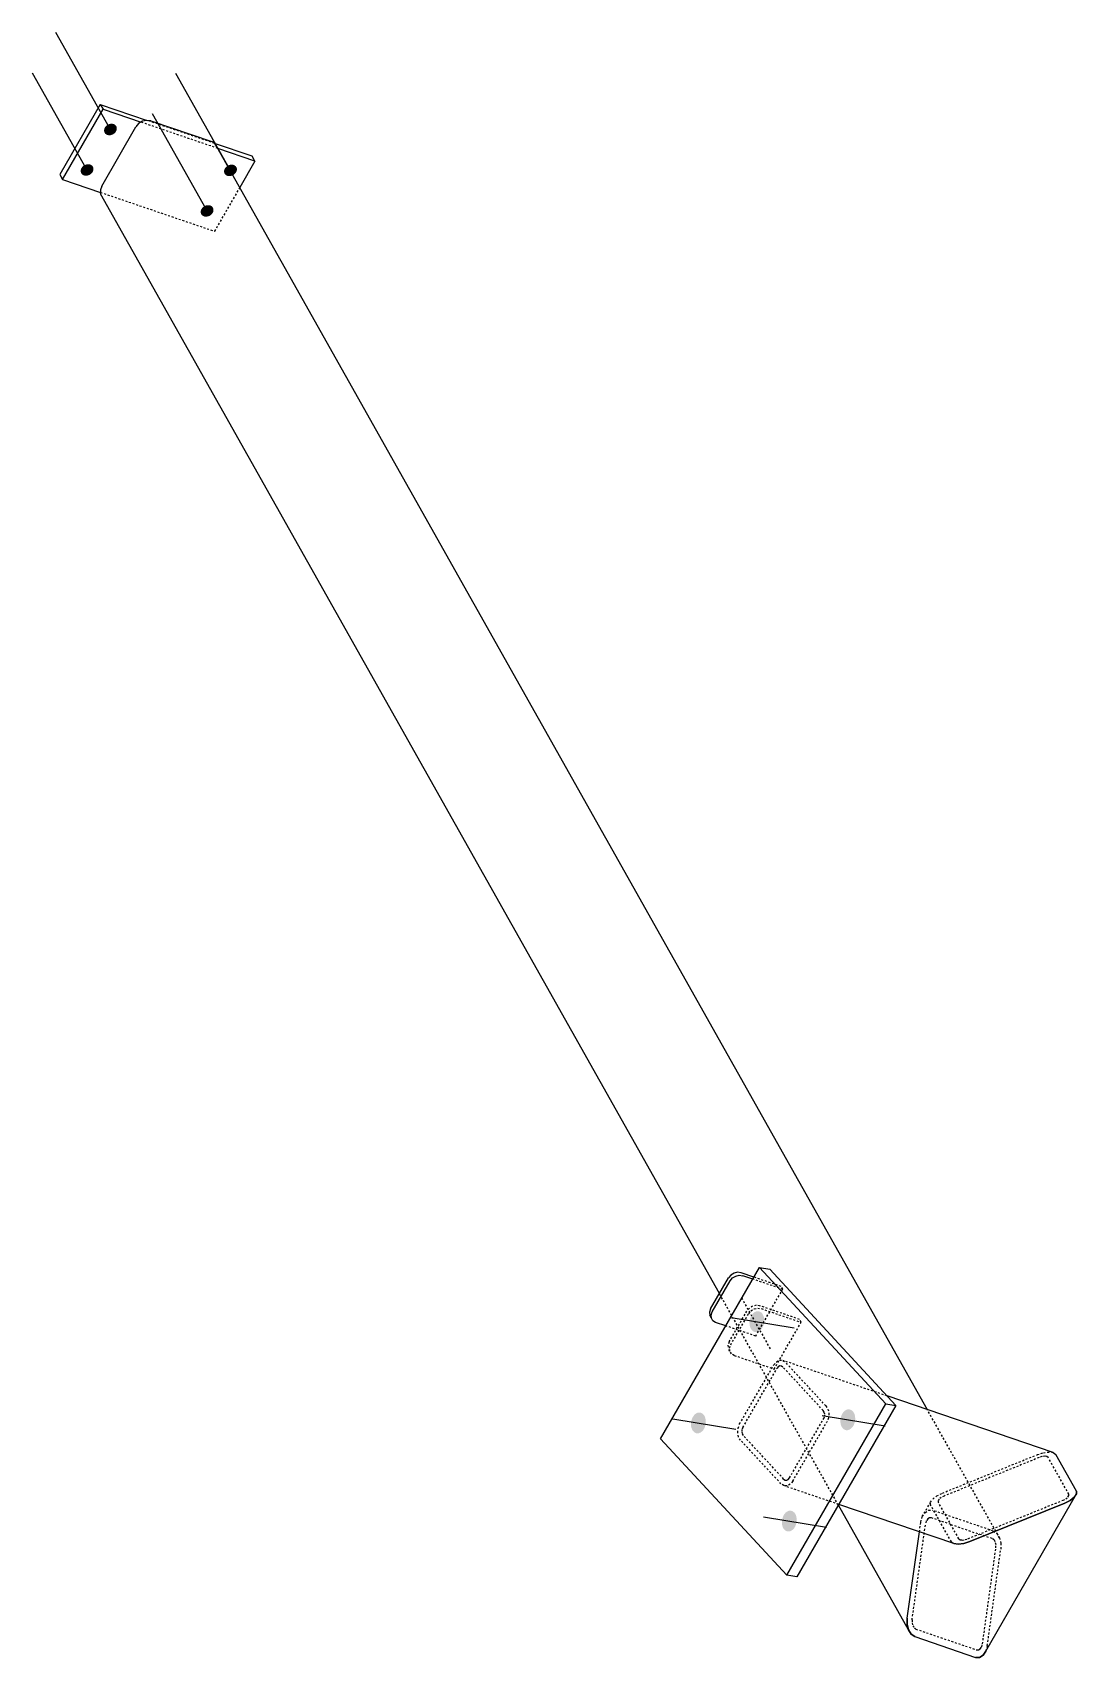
# Model space of a CAD drawing. Header units: millimetres. Extents: x 20 to 42562, y 5 to 1714.
# Drawn here: x 20 to 1111, y 17 to 1714 of the extents above; entities that cross this region are included whole.
import ezdxf

# ---------------------------------------------------------------- set-up
doc = ezdxf.new("R2010")
doc.units = ezdxf.units.MM
doc.linetypes.add('DXK_LINE_DOT2', pattern=[3.9198, 1.9599, -1.9599])
doc.layers.add('STÅL', color=7, linetype='Continuous')

msp = doc.modelspace()

# ---------------------------------------------------------------- hatches: boundary and pattern name
at = {"layer": 'STÅL', "linetype": 'Continuous'}
for color, points in [(96, [(99, 1617.7), (100.3, 1618.3), (101.7, 1618.7), (103.1, 1618.8), (104.4, 1618.6), (105.7, 1618.2), (106.7, 1617.6), (107.5, 1616.7), (108.1, 1615.7), (108.4, 1614.5), (108.4, 1613.3), (108.2, 1612), (107.6, 1610.8), (106.8, 1609.6), (105.8, 1608.6), (104.6, 1607.8), (103.2, 1607.2), (101.8, 1606.8), (100.4, 1606.7), (99.1, 1606.9), (97.9, 1607.3), (96.8, 1608), (96, 1608.8), (95.4, 1609.9), (95.1, 1611), (95.1, 1612.3), (95.4, 1613.5), (95.9, 1614.8), (96.7, 1615.9), (97.8, 1616.9)]), (96, [(74.5, 1575.4), (75.9, 1576), (77.3, 1576.4), (78.7, 1576.5), (80, 1576.3), (81.2, 1575.9), (82.3, 1575.2), (83.1, 1574.4), (83.7, 1573.3), (84, 1572.2), (84, 1570.9), (83.7, 1569.7), (83.2, 1568.4), (82.4, 1567.3), (81.3, 1566.3), (80.1, 1565.5), (78.8, 1564.9), (77.4, 1564.5), (76, 1564.4), (74.7, 1564.6), (73.4, 1565), (72.4, 1565.6), (71.6, 1566.5), (71, 1567.5), (70.7, 1568.7), (70.7, 1570), (70.9, 1571.2), (71.5, 1572.4), (72.3, 1573.6), (73.3, 1574.6)]), (96, [(224.3, 1575), (225.6, 1575.6), (227, 1576), (228.4, 1576.1), (229.8, 1575.9), (231, 1575.5), (232, 1574.8), (232.9, 1574), (233.5, 1572.9), (233.8, 1571.8), (233.8, 1570.5), (233.5, 1569.3), (232.9, 1568), (232.1, 1566.9), (231.1, 1565.9), (229.9, 1565.1), (228.6, 1564.5), (227.2, 1564.1), (225.8, 1564), (224.4, 1564.2), (223.2, 1564.6), (222.2, 1565.2), (221.3, 1566.1), (220.7, 1567.1), (220.4, 1568.3), (220.4, 1569.5), (220.7, 1570.8), (221.2, 1572), (222.1, 1573.2), (223.1, 1574.2)]), (96, [(199.9, 1532.7), (201.2, 1533.3), (202.6, 1533.6), (204, 1533.7), (205.3, 1533.6), (206.5, 1533.2), (207.6, 1532.5), (208.4, 1531.6), (209, 1530.6), (209.3, 1529.4), (209.3, 1528.2), (209.1, 1526.9), (208.5, 1525.7), (207.7, 1524.6), (206.7, 1523.6), (205.5, 1522.7), (204.1, 1522.1), (202.7, 1521.8), (201.3, 1521.7), (200, 1521.8), (198.8, 1522.3), (197.7, 1522.9), (196.9, 1523.8), (196.3, 1524.8), (196, 1526), (196, 1527.2), (196.3, 1528.5), (196.8, 1529.7), (197.6, 1530.8), (198.7, 1531.8)]), (4, [(784.4, 366.3), (783.9, 364.1), (783, 362), (781.9, 360.2), (780.6, 358.7), (779.1, 357.6), (777.5, 356.9), (775.9, 356.7), (774.3, 356.9), (772.8, 357.6), (771.5, 358.8), (770.5, 360.3), (769.7, 362.2), (769.2, 364.3), (769.1, 366.5), (769.3, 368.8), (769.8, 371), (770.7, 373.1), (771.8, 375), (773.1, 376.5), (774.6, 377.6), (776.2, 378.3), (777.8, 378.5), (779.4, 378.2), (780.9, 377.5), (782.2, 376.4), (783.2, 374.8), (784, 373), (784.5, 370.9), (784.6, 368.6)]), (4, [(723.3, 260.5), (722.8, 258.3), (722, 256.2), (720.9, 254.4), (719.5, 252.9), (718, 251.8), (716.4, 251.1), (714.8, 250.9), (713.2, 251.1), (711.8, 251.8), (710.5, 253), (709.4, 254.5), (708.6, 256.4), (708.1, 258.5), (708, 260.7), (708.2, 263), (708.8, 265.3), (709.6, 267.3), (710.7, 269.2), (712, 270.7), (713.5, 271.8), (715.1, 272.5), (716.8, 272.7), (718.3, 272.5), (719.8, 271.7), (721.1, 270.6), (722.2, 269), (722.9, 267.2), (723.4, 265.1), (723.5, 262.8)]), (4, [(879.4, 263.8), (878.8, 261.6), (878, 259.5), (876.9, 257.7), (875.5, 256.2), (874, 255.1), (872.4, 254.4), (870.8, 254.1), (869.2, 254.4), (867.8, 255.1), (866.5, 256.3), (865.4, 257.8), (864.6, 259.7), (864.2, 261.8), (864, 264), (864.2, 266.3), (864.8, 268.5), (865.6, 270.6), (866.7, 272.5), (868, 274), (869.5, 275.1), (871.1, 275.8), (872.8, 276), (874.3, 275.7), (875.8, 275), (877.1, 273.9), (878.2, 272.3), (879, 270.5), (879.4, 268.4), (879.6, 266.1)]), (4, [(818.3, 158), (817.7, 155.8), (816.9, 153.7), (815.8, 151.9), (814.4, 150.4), (813, 149.3), (811.4, 148.6), (809.7, 148.4), (808.2, 148.6), (806.7, 149.3), (805.4, 150.5), (804.3, 152), (803.5, 153.9), (803.1, 156), (802.9, 158.2), (803.1, 160.5), (803.7, 162.7), (804.5, 164.8), (805.6, 166.7), (807, 168.2), (808.5, 169.3), (810.1, 170), (811.7, 170.2), (813.3, 169.9), (814.7, 169.2), (816, 168.1), (817.1, 166.5), (817.9, 164.7), (818.3, 162.6), (818.5, 160.3)])]:
    msp.add_hatch(color=color, dxfattribs=at).paths.add_polyline_path(points)

# ---------------------------------------------------------------- linework, layer by layer
at = {"layer": 'STÅL', "color": 96, "linetype": 'Continuous'}
for p, q in [((103.9, 1609), (44.8, 1714.1)), ((79.5, 1566.6), (20.4, 1671.7)), ((229.2, 1566.2), (170.1, 1671.3)), ((204.8, 1523.9), (145.7, 1629))]:
    msp.add_line(p, q, dxfattribs=at)
at = {"layer": 'STÅL', "color": 2, "linetype": 'Continuous'}
for p, q in [((91.1, 1639), (48.8, 1565.7)), ((51.7, 1560.7), (94, 1633.9)), ((91.1, 1639), (94, 1633.9)), ((91.1, 1639), (140.2, 1622.2)), ((94, 1633.9), (133.7, 1620.4)), ((92.6, 1553.6), (128.3, 1615.4)), ((131.2, 1618.9), (128.3, 1615.4)), ((135.2, 1621.3), (131.2, 1618.9)), ((139.7, 1622.3), (135.2, 1621.3)), ((144, 1621.8), (139.7, 1622.3)), ((144, 1621.8), (207.5, 1600.1)), ((210.9, 1598), (207.5, 1600.1)), ((249.9, 1584.9), (210.4, 1598.3)), ((212.9, 1594.8), (210.9, 1598)), ((954.9, 275.6), (212.9, 1594.8)), ((252.7, 1579.8), (213.9, 1593)), ((252.7, 1579.8), (236.8, 1552.3)), ((252.7, 1579.8), (249.9, 1584.9)), ((48.8, 1565.7), (51.7, 1560.7)), ((51.7, 1560.7), (91.4, 1547.1)), ((92.6, 1553.6), (91.2, 1549.6)), ((91.2, 1549.6), (91.5, 1545.6)), ((737.7, 396.9), (91.5, 1545.6)), ((676.2, 245.1), (779.5, 424.1)), ((728.4, 380.8), (747.2, 413.4)), ((730.1, 377.8), (748.9, 410.3)), ((749.7, 416.3), (747.2, 413.4)), ((748.9, 410.3), (751.4, 413.2)), ((753, 418.3), (749.7, 416.3)), ((751.4, 413.2), (754.7, 415.2)), ((756.7, 419.1), (753, 418.3)), ((754.7, 415.2), (758.4, 416.1)), ((760.3, 418.6), (756.7, 419.1)), ((758.4, 416.1), (762, 415.6)), ((773.7, 414.1), (760.3, 418.6)), ((772.5, 412), (762, 415.6)), ((779.5, 424.1), (790.2, 422.4)), ((911.4, 281.8), (779.5, 424.1)), ((922, 280), (790.2, 422.4)), ((728.4, 380.8), (727.3, 377.5)), ((727.3, 377.5), (727.6, 374.2)), ((729.3, 371.2), (727.6, 374.2)), ((729, 374.4), (730.1, 377.8)), ((729.3, 371.2), (729, 374.4)), ((731, 368.5), (729.3, 371.2)), ((733.8, 366.8), (731, 368.5)), ((744.4, 363.2), (733.8, 366.8)), ((1086.4, 230.8), (912.8, 290)), ((808, 102.7), (911.4, 281.8)), ((922, 280), (818.6, 101)), ((911.4, 281.8), (922, 280)), ((676.2, 245.1), (808, 102.7)), ((1086.4, 230.8), (1086.4, 230.8)), ((1086.4, 230.8), (1088.9, 229)), ((1086.4, 230.8), (1088.9, 228.9)), ((1110.5, 190.5), (1088.9, 229)), ((1110.5, 190.5), (1088.9, 228.9)), ((1015.9, 23.5), (1110.6, 187.6)), ((1110.6, 187.6), (1108.3, 184.3)), ((1108.4, 184.3), (1110.6, 187.6)), ((1110.5, 190.5), (1110.6, 187.6)), ((1110.6, 187.6), (1110.5, 190.5)), ((935.3, 45.6), (862, 176)), ((982.5, 135.7), (862.3, 176.7)), ((999.1, 137.8), (1098.3, 178)), ((1098.3, 178), (999.1, 137.8)), ((1104, 180.9), (1098.3, 178)), ((1098.3, 178), (1104, 180.9)), ((1108.3, 184.3), (1104, 180.9)), ((1104, 180.9), (1108.3, 184.3)), ((933.9, 57.8), (946.6, 148)), ((933.9, 57.8), (946.6, 148)), ((992.8, 135.9), (987, 135.1)), ((987, 135.1), (992.8, 135.9)), ((999.1, 137.8), (992.8, 135.9)), ((992.8, 135.9), (999.1, 137.8)), ((987, 135.1), (982.5, 135.7)), ((982.5, 135.7), (987, 135.1)), ((818.6, 101), (808, 102.7)), ((933.9, 57.8), (933.8, 51.5)), ((933.8, 51.5), (933.9, 57.8)), ((933.8, 51.5), (935.3, 45.6)), ((935.3, 45.6), (933.8, 51.5)), ((935.3, 45.6), (938.1, 41.1)), ((938.1, 41.1), (935.3, 45.6)), ((938.1, 41.1), (941.7, 38.6)), ((941.7, 38.6), (938.1, 41.1)), ((941.7, 38.6), (1005.2, 16.9)), ((941.7, 38.6), (1005.2, 16.9)), ((1009.2, 16.8), (1013, 19.1)), ((1013, 19.1), (1009.2, 16.8)), ((1013, 19.1), (1015.9, 23.5)), ((1015.9, 23.5), (1013, 19.1)), ((1005.2, 16.9), (1009.2, 16.8)), ((1009.2, 16.8), (1005.2, 16.9))]:
    msp.add_line(p, q, dxfattribs=at)
at = {"layer": 'STÅL', "color": 7, "linetype": 'DXK_LINE_DOT2'}
for p, q in [((213.9, 1593), (133.7, 1620.4)), ((210.4, 1598.3), (140.2, 1622.2)), ((91.4, 1547.1), (210.4, 1506.5)), ((236.8, 1552.3), (210.4, 1506.5)), ((803.8, 401.4), (772.5, 412)), ((802.1, 404.4), (773.7, 414.1)), ((862, 176), (737.7, 396.9)), ((775.6, 352.5), (803.8, 401.4)), ((803.8, 401.4), (802.1, 404.4)), ((747.8, 346.4), (766.6, 378.9)), ((749.5, 343.3), (768.3, 375.9)), ((769, 381.8), (766.6, 378.9)), ((768.3, 375.9), (770.7, 378.8)), ((772.4, 383.8), (769, 381.8)), ((770.7, 378.8), (774.1, 380.8)), ((776.1, 384.7), (772.4, 383.8)), ((774.1, 380.8), (777.8, 381.6)), ((779.7, 384.2), (776.1, 384.7)), ((777.8, 381.6), (781.4, 381.2)), ((821.4, 370), (779.7, 384.2)), ((781.4, 381.2), (823.1, 366.9)), ((775.6, 352.5), (744.4, 363.2)), ((794.9, 318.1), (823.1, 366.9)), ((823.1, 366.9), (821.4, 370)), ((747.8, 346.4), (746.6, 343)), ((746.6, 343), (746.9, 339.8)), ((748.6, 336.7), (746.9, 339.8)), ((748.4, 340), (749.5, 343.3)), ((748.6, 336.7), (748.4, 340)), ((750.3, 334), (748.6, 336.7)), ((753.2, 332.3), (750.3, 334)), ((753.2, 332.3), (794.9, 318.1)), ((758.8, 260.7), (794.6, 322.5)), ((794.6, 322.5), (797.2, 325.7)), ((797.2, 325.7), (800.5, 327.3)), ((800.5, 327.3), (803.9, 327.1)), ((803.9, 327.1), (806.8, 325.1)), ((912.8, 290), (803.9, 327.1)), ((848.9, 279.6), (806.8, 325.1)), ((762.2, 257.1), (797.9, 318.9)), ((799.2, 320.5), (797.9, 318.9)), ((800.8, 321.3), (799.2, 320.5)), ((802.5, 321.2), (800.8, 321.3)), ((804, 320.2), (802.5, 321.2)), ((846.1, 274.8), (804, 320.2)), ((847.2, 273), (846.1, 274.8)), ((847.7, 270.8), (847.2, 273)), ((848.9, 279.6), (851.1, 276.2)), ((851.1, 276.2), (852, 271.7)), ((852, 271.7), (851.6, 267)), ((1030.2, 141.9), (954.9, 275.6)), ((756.8, 251.7), (757.2, 256.4)), ((757.2, 256.4), (758.8, 260.7)), ((761.3, 255), (761.1, 252.6)), ((762.2, 257.1), (761.3, 255)), ((810.9, 204.4), (846.6, 266.3)), ((814.3, 200.9), (850, 262.7)), ((846.6, 266.3), (847.5, 268.4)), ((847.5, 268.4), (847.7, 270.8)), ((851.6, 267), (850, 262.7)), ((757.7, 247.2), (756.8, 251.7)), ((759.9, 243.7), (757.7, 247.2)), ((802, 198.3), (759.9, 243.7)), ((761.1, 252.6), (761.6, 250.4)), ((761.6, 250.4), (762.7, 248.6)), ((804.8, 203.2), (762.7, 248.6)), ((970.6, 188.5), (1069.8, 228.7)), ((1071.5, 225.6), (972.3, 185.4)), ((1069.8, 228.7), (1076, 230.6)), ((1074.6, 226.6), (1071.5, 225.6)), ((1077.5, 227), (1074.6, 226.6)), ((1076, 230.6), (1081.9, 231.4)), ((1079.8, 226.7), (1077.5, 227)), ((1081, 225.8), (1079.8, 226.7)), ((1102.7, 187.3), (1081, 225.8)), ((1086.4, 230.8), (1081.9, 231.4)), ((809.6, 202.8), (810.9, 204.4)), ((804.9, 196.3), (802, 198.3)), ((804.8, 203.2), (806.3, 202.1)), ((808.3, 196.1), (804.9, 196.3)), ((862.3, 176.7), (804.9, 196.3)), ((806.3, 202.1), (808, 202)), ((808, 202), (809.6, 202.8)), ((811.6, 197.7), (808.3, 196.1)), ((814.3, 200.9), (811.6, 197.7)), ((964.8, 185.6), (970.6, 188.5)), ((1102.7, 185.9), (1102.7, 187.3)), ((949.6, 164), (958.2, 178.9)), ((952.5, 168.4), (956.2, 170.7)), ((956.2, 170.7), (960.2, 170.6)), ((958.2, 178.9), (960.5, 182.2)), ((958.3, 176.1), (958.2, 178.9)), ((980, 137.6), (958.3, 176.1)), ((1023.7, 148.9), (960.2, 170.6)), ((960.5, 182.2), (964.8, 185.6)), ((967.2, 182.3), (966.1, 180.6)), ((966.1, 180.6), (966.2, 179.2)), ((987.8, 140.7), (966.2, 179.2)), ((969.4, 184), (967.2, 182.3)), ((972.3, 185.4), (969.4, 184)), ((997.3, 140.9), (1096.6, 181.1)), ((1096.6, 181.1), (1099.4, 182.5)), ((1098.3, 178), (1098.3, 178)), ((1099.4, 182.5), (1101.6, 184.2)), ((1101.6, 184.2), (1102.7, 185.9)), ((1108.3, 184.3), (1108.4, 184.3)), ((938.9, 56.1), (953, 156.5)), ((946.6, 148), (948, 158.2)), ((948, 158.2), (949.6, 164)), ((949.6, 164), (952.5, 168.4)), ((953.8, 159.4), (953, 156.5)), ((955.3, 161.6), (953.8, 159.4)), ((957.1, 162.7), (955.3, 161.6)), ((959.1, 162.7), (957.1, 162.7)), ((979.4, 155.8), (959.1, 162.7)), ((979.4, 155.8), (1009.1, 145.6)), ((980, 137.6), (980.1, 137.5)), ((980.1, 137.5), (982.5, 135.7)), ((987.8, 140.7), (989.1, 139.8)), ((989.1, 139.8), (991.3, 139.5)), ((991.3, 139.5), (994.2, 139.9)), ((994.2, 139.9), (997.3, 140.9)), ((999.1, 137.8), (999.1, 137.8)), ((1022.6, 141), (1009.1, 145.6)), ((1024.5, 139.8), (1022.6, 141)), ((1023.7, 148.9), (1027.4, 146.4)), ((1025.8, 137.5), (1024.5, 139.8)), ((1026.6, 134.5), (1025.8, 137.5)), ((1027.4, 146.4), (1030.2, 141.9)), ((1030.2, 141.9), (1031.6, 136)), ((1031.6, 136), (1031.5, 129.7)), ((1012.5, 31), (1026.5, 131.4)), ((1017.5, 29.3), (1031.5, 129.7)), ((1026.5, 131.4), (1026.6, 134.5)), ((938.9, 56.1), (938.9, 52.9)), ((938.9, 52.9), (939.6, 50)), ((939.6, 50), (941, 47.7)), ((941, 47.7), (941.7, 47.3)), ((941.7, 47.3), (942.8, 46.5)), ((942.8, 46.5), (1006.3, 24.8)), ((1006.3, 24.8), (1008.3, 24.8)), ((1008.3, 24.8), (1010.2, 25.9)), ((1010.2, 25.9), (1011.7, 28.1)), ((1011.7, 28.1), (1012.5, 31)), ((1017.5, 29.3), (1015.9, 23.5))]:
    msp.add_line(p, q, dxfattribs=at)
at = {"layer": 'STÅL', "color": 96, "linetype": 'DXK_LINE_DOT2'}
msp.add_line((760.8, 392.3), (791.4, 337.9), dxfattribs=at)
at = {"layer": 'STÅL', "color": 4, "linetype": 'Continuous'}
for p, q in [((750, 372), (815.8, 361.2)), ((688.9, 266.2), (754.7, 255.4)), ((844.9, 269.5), (910.7, 258.7)), ((783.8, 163.7), (849.6, 152.9))]:
    msp.add_line(p, q, dxfattribs=at)

doc.saveas('drawing.dxf')
